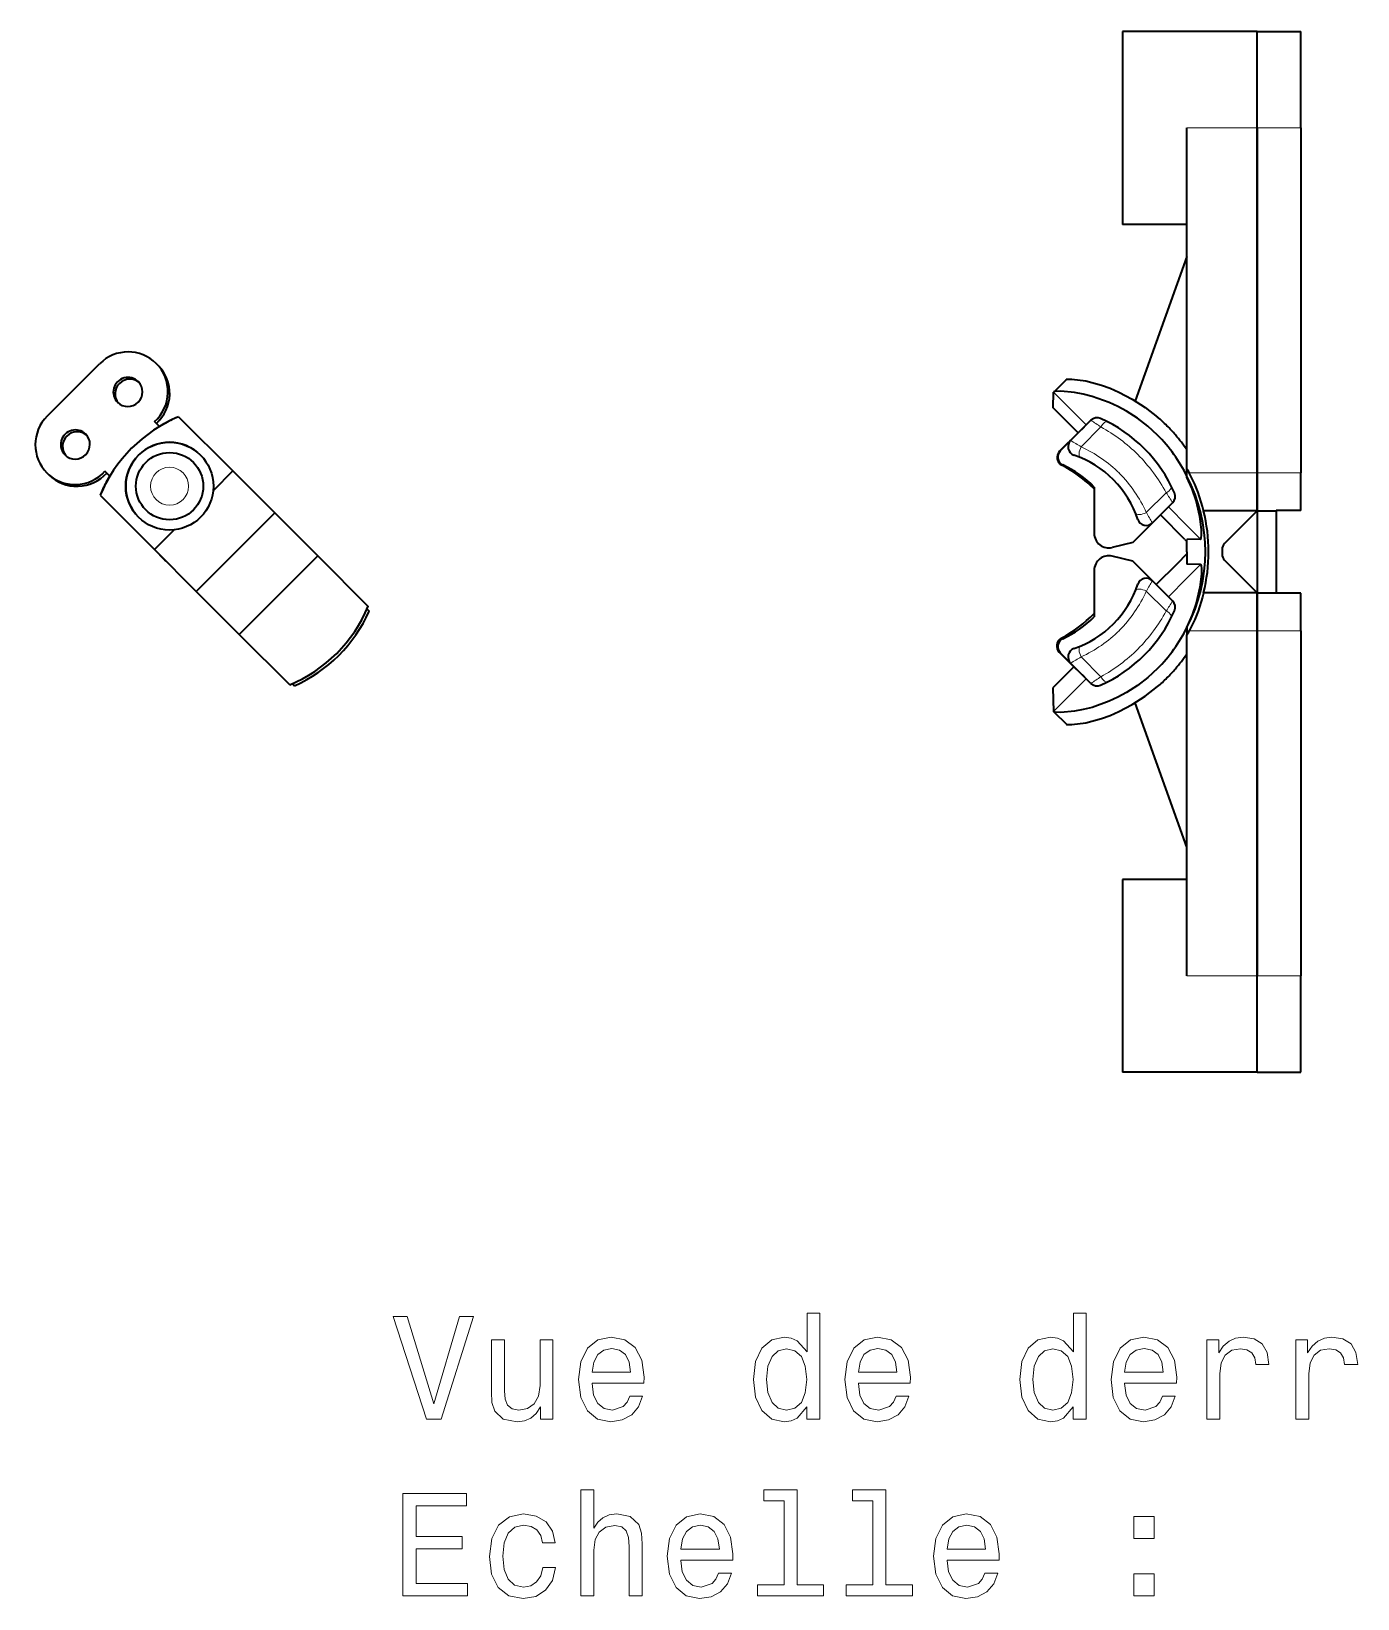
# Model space of a CAD drawing. Extents: x 386 to 1090, y 188 to 736.
# Drawn here: x 908 to 953.4, y 384.7 to 438.3 of the extents above; entities that cross this region are included whole.
import ezdxf

# ---------------------------------------------------------------- set-up
doc = ezdxf.new("R2010")
doc.units = 0

msp = doc.modelspace()

# ---------------------------------------------------------------- linework, layer by layer
at = {"color": 7, "lineweight": 35, "ltscale": 0.055}
for p, q in [((947.553, 438.3), (945.353, 438.3)), ((947.553, 438.3), (945.353, 438.3)), ((947.553, 431.7), (945.353, 431.7)), ((947.553, 409.3), (945.353, 409.3)), ((947.553, 409.3), (945.353, 409.3)), ((947.553, 402.7), (945.353, 402.7))]:
    msp.add_line(p, q, dxfattribs=at)
at = {"color": 7, "lineweight": 35, "ltscale": 0.164999}
for p, q in [((945.353, 438.3), (945.353, 431.7)), ((945.353, 409.3), (945.353, 402.7))]:
    msp.add_line(p, q, dxfattribs=at)
at = {"color": 7, "lineweight": 35, "ltscale": 0.060001}
for p, q in [((949.953, 438.3), (947.553, 438.3)), ((949.953, 402.7), (947.553, 402.7))]:
    msp.add_line(p, q, dxfattribs=at)
at = {"color": 7, "lineweight": 35, "ltscale": 0.0825}
for p, q in [((949.953, 435), (949.953, 438.3)), ((949.953, 435), (949.953, 438.3)), ((951.453, 435), (951.453, 438.3)), ((949.953, 402.7), (949.953, 406)), ((949.953, 402.7), (949.953, 406)), ((951.453, 402.7), (951.453, 406))]:
    msp.add_line(p, q, dxfattribs=at)
at = {"color": 7, "lineweight": 35, "ltscale": 0.0375}
for p, q in [((949.953, 438.3), (951.453, 438.3)), ((949.953, 402.7), (951.453, 402.7))]:
    msp.add_line(p, q, dxfattribs=at)
at = {"color": 7, "lineweight": 35, "ltscale": 0.291361}
for p, q in [((947.553, 423.346), (947.553, 435)), ((947.553, 406), (947.553, 417.654))]:
    msp.add_line(p, q, dxfattribs=at)
at = {"color": 7, "lineweight": 13, "ltscale": 0.060001}
for p, q in [((949.953, 435), (947.553, 435)), ((949.953, 406), (947.553, 406))]:
    msp.add_line(p, q, dxfattribs=at)
at = {"color": 7, "lineweight": 35, "ltscale": 0.295}
for p, q in [((949.953, 423.2), (949.953, 435)), ((949.953, 435), (949.953, 423.2)), ((951.453, 435), (951.453, 423.2)), ((949.953, 406), (949.953, 417.8)), ((949.953, 417.8), (949.953, 406)), ((951.453, 417.8), (951.453, 406))]:
    msp.add_line(p, q, dxfattribs=at)
at = {"color": 7, "lineweight": 13, "ltscale": 0.0375}
for p, q in [((949.953, 435), (951.453, 435)), ((949.953, 423.2), (951.453, 423.2)), ((949.953, 417.8), (951.453, 417.8)), ((949.953, 406), (951.453, 406))]:
    msp.add_line(p, q, dxfattribs=at)
at = {"color": 7, "lineweight": 35, "ltscale": 0.131071}
for p, q in [((947.553, 430.601), (945.785, 425.665)), ((947.553, 410.399), (945.785, 415.335))]:
    msp.add_line(p, q, dxfattribs=at)
at = {"color": 7, "lineweight": 35, "ltscale": 0.063499}
msp.add_line((908.57, 425.136), (910.366, 426.932), dxfattribs=at)
at = {"color": 7, "lineweight": 35, "ltscale": 0.002163}
for p, q in [((912.364, 426.878), (912.303, 426.939)), ((908.624, 423.138), (908.563, 423.199))]:
    msp.add_line(p, q, dxfattribs=at)
at = {"color": 7, "lineweight": 35, "ltscale": 0.015244}
for p, q in [((942.997, 425.966), (943.428, 426.397)), ((942.997, 415.034), (943.428, 414.603))]:
    msp.add_line(p, q, dxfattribs=at)
at = {"color": 7, "lineweight": 35, "ltscale": 0.013325}
msp.add_line((942.978, 425.427), (942.994, 425.96), dxfattribs=at)
at = {"color": 7, "lineweight": 35, "ltscale": 0.000152857}
for p, q in [((942.997, 425.966), (942.994, 425.96)), ((942.997, 415.034), (942.994, 415.04))]:
    msp.add_line(p, q, dxfattribs=at)
at = {"color": 7, "lineweight": 13, "ltscale": 0.039479}
for p, q in [((942.994, 425.96), (944.111, 424.844)), ((942.994, 415.04), (944.111, 416.156))]:
    msp.add_line(p, q, dxfattribs=at)
at = {"color": 7, "lineweight": 35, "ltscale": 0.065643}
for p, q in [((913.068, 425.121), (914.924, 423.265)), ((910.381, 422.434), (912.237, 420.578))]:
    msp.add_line(p, q, dxfattribs=at)
at = {"color": 7, "lineweight": 35, "ltscale": 0.030195}
msp.add_line((943.832, 424.573), (942.978, 425.427), dxfattribs=at)
at = {"color": 7, "lineweight": 35, "ltscale": 0.005852}
msp.add_line((912.411, 424.788), (912.246, 424.954), dxfattribs=at)
at = {"color": 7, "lineweight": 35, "ltscale": 0.002448}
msp.add_line((912.495, 424.838), (912.411, 424.788), dxfattribs=at)
at = {"color": 7, "lineweight": 35, "ltscale": 4.27859e-05}
msp.add_line((912.5, 424.841), (912.498, 424.84), dxfattribs=at)
at = {"color": 7, "lineweight": 35, "ltscale": 0.022398}
msp.add_line((943.199, 423.94), (943.832, 424.573), dxfattribs=at)
at = {"color": 7, "lineweight": 35, "ltscale": 0.024499}
for p, q in [((944.267, 424.999), (943.574, 424.307)), ((944.267, 416.001), (943.574, 416.693))]:
    msp.add_line(p, q, dxfattribs=at)
at = {"color": 7, "lineweight": 35, "ltscale": 0.007343}
msp.add_line((943.832, 424.573), (944.044, 424.777), dxfattribs=at)
at = {"color": 7, "lineweight": 13, "ltscale": 0.023932}
for p, q in [((944.61, 424.77), (943.933, 424.094)), ((944.61, 416.23), (943.933, 416.906))]:
    msp.add_line(p, q, dxfattribs=at)
at = {"color": 7, "lineweight": 35, "ltscale": 0.012436}
for p, q in [((943.574, 424.307), (943.222, 423.955)), ((943.574, 416.693), (943.222, 417.045))]:
    msp.add_line(p, q, dxfattribs=at)
at = {"color": 7, "lineweight": 13, "ltscale": 0.000692011}
msp.add_line((943.222, 423.955), (943.199, 423.94), dxfattribs=at)
at = {"color": 7, "lineweight": 13, "ltscale": 0.000867302}
msp.add_line((943.306, 423.471), (943.273, 423.461), dxfattribs=at)
at = {"color": 7, "lineweight": 35, "ltscale": 0.005853}
msp.add_line((910.714, 423.091), (910.548, 423.257), dxfattribs=at)
at = {"color": 7, "lineweight": 35, "ltscale": 0.002582}
msp.add_line((910.661, 423.002), (910.714, 423.091), dxfattribs=at)
at = {"color": 7, "lineweight": 35, "ltscale": 0.023876}
msp.add_line((914.924, 423.265), (914.249, 422.589), dxfattribs=at)
msp.add_line((914.924, 423.265), (914.249, 422.589), dxfattribs=at)
at = {"color": 7, "lineweight": 35, "ltscale": 0.050518}
msp.add_line((914.924, 423.265), (916.353, 421.836), dxfattribs=at)
at = {"color": 7, "lineweight": 35, "ltscale": 0.000545502}
for p, q in [((947.553, 423.324), (947.553, 423.346)), ((947.553, 417.676), (947.553, 417.654))]:
    msp.add_line(p, q, dxfattribs=at)
at = {"color": 7, "lineweight": 35, "ltscale": 0.005898}
for p, q in [((947.553, 423.088), (947.553, 423.324)), ((947.553, 417.912), (947.553, 417.676))]:
    msp.add_line(p, q, dxfattribs=at)
at = {"color": 7, "lineweight": 35, "ltscale": 0.000724792}
for p, q in [((947.553, 423.059), (947.553, 423.088)), ((947.553, 417.941), (947.553, 417.912))]:
    msp.add_line(p, q, dxfattribs=at)
at = {"color": 7, "lineweight": 13, "ltscale": 0.057999}
for p, q in [((949.953, 423.2), (947.633, 423.2)), ((949.953, 417.8), (947.633, 417.8))]:
    msp.add_line(p, q, dxfattribs=at)
at = {"color": 7, "lineweight": 35, "ltscale": 0.0325}
for p, q in [((949.953, 423.2), (949.953, 421.9)), ((949.953, 421.9), (949.953, 423.2)), ((949.953, 419.1), (949.953, 417.8)), ((949.953, 417.8), (949.953, 419.1))]:
    msp.add_line(p, q, dxfattribs=at)
at = {"color": 7, "lineweight": 35, "ltscale": 0.032114}
for p, q in [((951.453, 421.915), (951.453, 423.2)), ((951.453, 417.8), (951.453, 419.085))]:
    msp.add_line(p, q, dxfattribs=at)
at = {"color": 7, "lineweight": 35, "ltscale": 0.065644}
msp.add_line((910.381, 422.434), (912.237, 420.578), dxfattribs=at)
at = {"color": 7, "lineweight": 35, "ltscale": 0.039579}
for p, q in [((944.382, 422.717), (944.382, 421.134)), ((944.382, 419.866), (944.382, 418.283))]:
    msp.add_line(p, q, dxfattribs=at)
at = {"color": 7, "lineweight": 13, "ltscale": 0.02401}
for p, q in [((946.843, 422.521), (946.164, 421.842)), ((946.843, 418.479), (946.164, 419.158))]:
    msp.add_line(p, q, dxfattribs=at)
at = {"color": 7, "lineweight": 35, "ltscale": 0.095}
for p, q in [((913.666, 419.149), (916.353, 421.836)), ((915.143, 417.672), (917.83, 420.359))]:
    msp.add_line(p, q, dxfattribs=at)
at = {"color": 7, "lineweight": 35, "ltscale": 0.052232}
for p, q in [((916.353, 421.836), (917.83, 420.359)), ((913.666, 419.149), (915.143, 417.672))]:
    msp.add_line(p, q, dxfattribs=at)
at = {"color": 7, "lineweight": 35, "ltscale": 0.024581}
for p, q in [((947.066, 422.184), (946.37, 421.489)), ((947.066, 418.816), (946.37, 419.511))]:
    msp.add_line(p, q, dxfattribs=at)
at = {"color": 7, "lineweight": 13, "ltscale": 0.022455}
for p, q in [((946.918, 422.036), (947.553, 421.401)), ((946.918, 418.964), (947.553, 419.599))]:
    msp.add_line(p, q, dxfattribs=at)
at = {"color": 7, "lineweight": 35, "ltscale": 0.045776}
for p, q in [((949.953, 421.9), (948.122, 421.9)), ((949.953, 419.1), (948.122, 419.1))]:
    msp.add_line(p, q, dxfattribs=at)
at = {"color": 7, "lineweight": 35, "ltscale": 0.039321}
for p, q in [((949.953, 421.9), (948.841, 420.788)), ((949.953, 419.1), (948.841, 420.212))]:
    msp.add_line(p, q, dxfattribs=at)
at = {"color": 7, "lineweight": 35, "ltscale": 0.07}
for p, q in [((949.953, 421.9), (949.953, 419.1)), ((950.603, 421.9), (950.603, 419.1))]:
    msp.add_line(p, q, dxfattribs=at)
at = {"color": 7, "lineweight": 35, "ltscale": 0.016249}
for p, q in [((949.953, 421.9), (950.603, 421.9)), ((949.953, 419.1), (950.603, 419.1))]:
    msp.add_line(p, q, dxfattribs=at)
at = {"color": 7, "lineweight": 35, "ltscale": 0.00038681}
for p, q in [((950.603, 421.9), (950.603, 421.915)), ((950.603, 419.085), (950.603, 419.1))]:
    msp.add_line(p, q, dxfattribs=at)
at = {"color": 7, "lineweight": 35, "ltscale": 0.021251}
for p, q in [((951.453, 421.915), (950.603, 421.915)), ((951.453, 419.085), (950.603, 419.085))]:
    msp.add_line(p, q, dxfattribs=at)
at = {"color": 7, "lineweight": 35, "ltscale": 0.023791}
for p, q in [((946.37, 421.489), (945.697, 420.816)), ((946.37, 419.511), (945.697, 420.184))]:
    msp.add_line(p, q, dxfattribs=at)
at = {"color": 7, "lineweight": 35, "ltscale": 0.029591}
msp.add_line((947.481, 420.925), (946.644, 421.762), dxfattribs=at)
at = {"color": 7, "lineweight": 13, "ltscale": 0.016551}
for p, q in [((947.553, 421.401), (948.021, 420.933)), ((947.553, 419.599), (948.021, 420.067))]:
    msp.add_line(p, q, dxfattribs=at)
at = {"color": 7, "lineweight": 35, "ltscale": 0.023875}
msp.add_line((912.913, 421.253), (912.237, 420.578), dxfattribs=at)
msp.add_line((912.913, 421.253), (912.237, 420.578), dxfattribs=at)
at = {"color": 7, "lineweight": 35, "ltscale": 0.017977}
for p, q in [((945.697, 420.816), (944.998, 420.648)), ((945.697, 420.184), (944.998, 420.352))]:
    msp.add_line(p, q, dxfattribs=at)
at = {"color": 7, "lineweight": 35, "ltscale": 0.002566}
msp.add_line((947.481, 420.925), (947.553, 420.852), dxfattribs=at)
at = {"color": 7, "lineweight": 35, "ltscale": 0.011709}
for p, q in [((948.021, 420.933), (947.553, 420.919)), ((948.021, 420.067), (947.553, 420.081))]:
    msp.add_line(p, q, dxfattribs=at)
at = {"color": 7, "lineweight": 35, "ltscale": 0.010483}
for q in [(947.553, 420.919), (947.553, 420.081)]:
    msp.add_line((947.553, 420.5), q, dxfattribs=at)
at = {"color": 7, "lineweight": 35, "ltscale": 0.012678}
msp.add_line((912.596, 420.219), (912.237, 420.578), dxfattribs=at)
at = {"color": 7, "lineweight": 35, "ltscale": 0.050517}
msp.add_line((912.237, 420.578), (913.666, 419.149), dxfattribs=at)
at = {"color": 7, "lineweight": 35, "ltscale": 0.001464}
msp.add_line((912.637, 420.178), (912.596, 420.219), dxfattribs=at)
at = {"color": 7, "lineweight": 35, "ltscale": 0.060894}
for p, q in [((917.83, 420.359), (919.553, 418.636)), ((915.143, 417.672), (916.866, 415.949))]:
    msp.add_line(p, q, dxfattribs=at)
at = {"color": 7, "lineweight": 35, "ltscale": 0.012407}
msp.add_line((947.553, 420.434), (947.202, 420.083), dxfattribs=at)
at = {"color": 7, "lineweight": 35, "ltscale": 0.003787}
msp.add_line((948.753, 420.576), (948.753, 420.424), dxfattribs=at)
at = {"color": 7, "lineweight": 35, "ltscale": 0.024815}
msp.add_line((947.202, 420.083), (946.5, 419.381), dxfattribs=at)
at = {"color": 7, "lineweight": 35, "ltscale": 0.0025}
msp.add_line((919.51, 418.537), (919.581, 418.467), dxfattribs=at)
at = {"color": 7, "lineweight": 13, "ltscale": 0.0014}
msp.add_line((943.306, 417.529), (943.253, 417.544), dxfattribs=at)
at = {"color": 7, "lineweight": 13, "ltscale": 0.001112}
msp.add_line((943.222, 417.045), (943.184, 417.069), dxfattribs=at)
at = {"color": 7, "lineweight": 35, "ltscale": 0.0181}
msp.add_line((943.184, 417.069), (943.696, 416.557), dxfattribs=at)
at = {"color": 7, "lineweight": 35, "ltscale": 0.025315}
msp.add_line((943.686, 416.567), (942.97, 415.851), dxfattribs=at)
at = {"color": 7, "lineweight": 35, "ltscale": 0.012051}
msp.add_line((943.696, 416.557), (944.044, 416.223), dxfattribs=at)
at = {"color": 7, "lineweight": 35, "ltscale": 0.002499}
msp.add_line((916.965, 415.992), (917.035, 415.921), dxfattribs=at)
at = {"color": 7, "lineweight": 35, "ltscale": 0.020289}
msp.add_line((942.97, 415.851), (942.994, 415.04), dxfattribs=at)
at = {"color": 7, "lineweight": 35}
for points in [[(943.428, 426.397), (943.434, 426.401), (943.459, 426.408), (943.621, 426.41), (944.091, 426.344), (944.629, 426.201), (944.924, 426.094), (945.227, 425.964), (945.683, 425.726), (946.128, 425.439), (946.551, 425.107)], [(946.547, 424.493), (946.214, 424.799), (945.858, 425.074), (945.482, 425.315), (945.191, 425.473), (944.897, 425.61), (944.314, 425.818), (943.999, 425.897), (943.707, 425.951), (943.243, 425.991), (943.035, 425.98), (943.005, 425.971), (942.997, 425.966)], [(948.021, 420.933), (948.024, 420.934), (948.028, 420.938), (948.032, 420.945), (948.04, 420.971), (948.05, 421.081), (948.048, 421.256), (947.997, 421.705), (947.868, 422.256), (947.731, 422.656), (947.553, 423.059)], [(948.122, 421.9), (948.122, 421.902), (948.119, 421.918), (948.087, 422.051), (947.937, 422.524), (947.822, 422.809), (947.633, 423.2)], [(948.021, 420.067), (948.024, 420.066), (948.028, 420.062), (948.032, 420.055), (948.04, 420.029), (948.05, 419.919), (948.048, 419.744), (947.997, 419.295), (947.868, 418.744), (947.731, 418.344), (947.553, 417.941)], [(948.122, 419.1), (948.122, 419.098), (948.119, 419.082), (948.087, 418.949), (947.937, 418.476), (947.822, 418.191), (947.633, 417.8)], [(946.547, 416.507), (946.214, 416.201), (945.858, 415.926), (945.482, 415.685), (945.191, 415.527), (944.897, 415.39), (944.314, 415.182), (943.999, 415.103), (943.707, 415.049), (943.243, 415.009), (943.035, 415.02), (943.005, 415.029), (942.997, 415.034)], [(943.428, 414.603), (943.434, 414.599), (943.459, 414.592), (943.621, 414.59), (944.091, 414.656), (944.629, 414.799), (944.924, 414.906), (945.227, 415.036), (945.683, 415.274), (946.128, 415.561), (946.551, 415.893)]]:
    msp.add_lwpolyline(points, dxfattribs=at)
at = {"color": 7, "lineweight": 13}
for points in [[(922.668, 394.348), (921.791, 391.368), (920.888, 394.348), (920.409, 394.348), (921.539, 390.843), (922.043, 390.843), (923.147, 394.348)], [(934.555, 391.262), (934.555, 390.843), (934.999, 390.843), (934.999, 394.464), (934.56, 394.464), (934.56, 393.138), (934.222, 393.521), (934.016, 393.612), (933.779, 393.647), (933.35, 393.547), (933.017, 393.264), (932.8, 392.81), (932.724, 392.2), (932.8, 391.59), (933.017, 391.131), (933.35, 390.843), (933.779, 390.748), (934.016, 390.783), (934.227, 390.874)], [(943.663, 391.262), (943.663, 390.843), (944.107, 390.843), (944.107, 394.464), (943.668, 394.464), (943.668, 393.138), (943.33, 393.521), (943.124, 393.612), (942.887, 393.647), (942.458, 393.547), (942.125, 393.264), (941.908, 392.81), (941.833, 392.2), (941.908, 391.59), (942.125, 391.131), (942.458, 390.843), (942.887, 390.748), (943.124, 390.783), (943.335, 390.874)], [(925.871, 393.552), (925.427, 393.552), (925.427, 391.988), (925.377, 391.625), (925.23, 391.363), (925.003, 391.201), (924.706, 391.151), (924.469, 391.191), (924.317, 391.312), (924.232, 391.519), (924.212, 391.812), (924.212, 393.552), (923.768, 393.552), (923.768, 391.771), (923.783, 391.413), (923.879, 391.116), (924.171, 390.843), (924.64, 390.748), (924.892, 390.783), (925.109, 390.874), (925.296, 391.03), (925.447, 391.257), (925.447, 390.843), (925.871, 390.843)], [(927.207, 392.069), (928.982, 392.069), (928.987, 392.276), (928.907, 392.856), (928.685, 393.289), (928.332, 393.552), (927.863, 393.647), (927.404, 393.547), (927.051, 393.264), (926.824, 392.805), (926.743, 392.2), (926.819, 391.58), (927.046, 391.126), (927.394, 390.843), (927.848, 390.748), (928.241, 390.813), (928.564, 390.985), (928.801, 391.257), (928.937, 391.62), (928.498, 391.62), (928.407, 391.418), (928.276, 391.267), (927.903, 391.146), (927.616, 391.201), (927.399, 391.378), (927.258, 391.665), (927.207, 392.054)], [(936.315, 392.069), (938.091, 392.069), (938.096, 392.276), (938.015, 392.856), (937.793, 393.289), (937.44, 393.552), (936.971, 393.647), (936.512, 393.547), (936.159, 393.264), (935.932, 392.805), (935.851, 392.2), (935.927, 391.58), (936.154, 391.126), (936.502, 390.843), (936.956, 390.748), (937.349, 390.813), (937.672, 390.985), (937.909, 391.257), (938.045, 391.62), (937.606, 391.62), (937.516, 391.418), (937.384, 391.267), (937.011, 391.146), (936.724, 391.201), (936.507, 391.378), (936.366, 391.665), (936.315, 392.054)], [(945.423, 392.069), (947.199, 392.069), (947.204, 392.276), (947.123, 392.856), (946.901, 393.289), (946.548, 393.552), (946.079, 393.647), (945.62, 393.547), (945.267, 393.264), (945.04, 392.805), (944.959, 392.2), (945.035, 391.58), (945.262, 391.126), (945.61, 390.843), (946.064, 390.748), (946.457, 390.813), (946.78, 390.985), (947.017, 391.257), (947.153, 391.62), (946.714, 391.62), (946.624, 391.418), (946.492, 391.267), (946.119, 391.146), (945.832, 391.201), (945.615, 391.378), (945.474, 391.665), (945.423, 392.054)], [(948.237, 390.843), (948.681, 390.843), (948.681, 392.392), (948.727, 392.765), (948.863, 393.032), (949.085, 393.194), (949.382, 393.249), (949.604, 393.214), (949.771, 393.113), (949.871, 392.941), (949.907, 392.709), (950.356, 392.709), (950.295, 393.118), (950.129, 393.41), (949.851, 393.587), (949.473, 393.647), (949.216, 393.607), (948.994, 393.506), (948.797, 393.335), (948.641, 393.103), (948.641, 393.552), (948.237, 393.552)], [(951.273, 390.843), (951.717, 390.843), (951.717, 392.392), (951.763, 392.765), (951.899, 393.032), (952.121, 393.194), (952.418, 393.249), (952.64, 393.214), (952.807, 393.113), (952.907, 392.941), (952.943, 392.709), (953.392, 392.709), (953.331, 393.118), (953.165, 393.41), (952.887, 393.587), (952.509, 393.647), (952.252, 393.607), (952.03, 393.506), (951.833, 393.335), (951.677, 393.103), (951.677, 393.552), (951.273, 393.552)], [(927.207, 392.442), (927.263, 392.79), (927.399, 393.047), (927.606, 393.204), (927.878, 393.259), (928.145, 393.204), (928.352, 393.047), (928.478, 392.79), (928.523, 392.442)], [(933.854, 393.249), (934.147, 393.178), (934.369, 392.982), (934.5, 392.654), (934.55, 392.2), (934.5, 391.741), (934.369, 391.413), (934.147, 391.212), (933.854, 391.146), (933.577, 391.212), (933.365, 391.413), (933.224, 391.746), (933.178, 392.2), (933.224, 392.649), (933.365, 392.977), (933.577, 393.178)], [(936.315, 392.442), (936.371, 392.79), (936.507, 393.047), (936.714, 393.204), (936.986, 393.259), (937.253, 393.204), (937.46, 393.047), (937.586, 392.79), (937.632, 392.442)], [(942.962, 393.249), (943.255, 393.178), (943.477, 392.982), (943.608, 392.654), (943.658, 392.2), (943.608, 391.741), (943.477, 391.413), (943.255, 391.212), (942.962, 391.146), (942.685, 391.212), (942.473, 391.413), (942.332, 391.746), (942.286, 392.2), (942.332, 392.649), (942.473, 392.977), (942.685, 393.178)], [(945.423, 392.442), (945.479, 392.79), (945.615, 393.047), (945.822, 393.204), (946.094, 393.259), (946.361, 393.204), (946.568, 393.047), (946.694, 392.79), (946.74, 392.442)], [(920.732, 384.797), (922.951, 384.797), (922.951, 385.22), (921.196, 385.22), (921.196, 386.405), (922.759, 386.405), (922.759, 386.824), (921.196, 386.824), (921.196, 387.873), (922.91, 387.873), (922.91, 388.297), (920.732, 388.297)], [(926.819, 384.797), (927.263, 384.797), (927.263, 386.36), (927.308, 386.718), (927.454, 386.98), (927.681, 387.142), (927.984, 387.202), (928.226, 387.152), (928.377, 387.016), (928.453, 386.789), (928.478, 386.486), (928.478, 384.797), (928.922, 384.797), (928.922, 386.577), (928.902, 386.935), (928.811, 387.232), (928.513, 387.505), (928.049, 387.601), (927.797, 387.565), (927.58, 387.469), (927.399, 387.318), (927.263, 387.111), (927.263, 388.418), (926.819, 388.418)], [(933.773, 388.044), (933.773, 385.17), (932.861, 385.17), (932.861, 384.797), (935.125, 384.797), (935.125, 385.17), (934.217, 385.17), (934.217, 388.418), (933.078, 388.418), (933.078, 388.044)], [(936.81, 388.044), (936.81, 385.17), (935.897, 385.17), (935.897, 384.797), (938.161, 384.797), (938.161, 385.17), (937.253, 385.17), (937.253, 388.418), (936.114, 388.418), (936.114, 388.044)], [(925.508, 386.607), (925.946, 386.607), (925.856, 387.011), (925.639, 387.328), (925.301, 387.525), (924.862, 387.601), (924.378, 387.5), (924.01, 387.217), (923.778, 386.758), (923.697, 386.143), (923.773, 385.533), (924, 385.079), (924.358, 384.797), (924.847, 384.701), (925.281, 384.776), (925.619, 384.988), (925.851, 385.321), (925.951, 385.765), (925.528, 385.765), (925.452, 385.482), (925.311, 385.271), (925.109, 385.139), (924.862, 385.099), (924.554, 385.165), (924.333, 385.366), (924.196, 385.694), (924.151, 386.158), (924.196, 386.612), (924.338, 386.94), (924.565, 387.142), (924.862, 387.212), (925.124, 387.167), (925.321, 387.051), (925.452, 386.859)], [(930.243, 386.022), (932.018, 386.022), (932.023, 386.229), (931.943, 386.809), (931.721, 387.242), (931.368, 387.505), (930.899, 387.601), (930.44, 387.5), (930.087, 387.217), (929.86, 386.758), (929.779, 386.153), (929.855, 385.533), (930.082, 385.079), (930.43, 384.797), (930.884, 384.701), (931.277, 384.766), (931.6, 384.938), (931.837, 385.21), (931.973, 385.573), (931.534, 385.573), (931.444, 385.371), (931.312, 385.22), (930.939, 385.099), (930.652, 385.155), (930.435, 385.331), (930.294, 385.619), (930.243, 386.007)], [(939.351, 386.022), (941.127, 386.022), (941.132, 386.229), (941.051, 386.809), (940.829, 387.242), (940.476, 387.505), (940.007, 387.601), (939.548, 387.5), (939.195, 387.217), (938.968, 386.758), (938.887, 386.153), (938.963, 385.533), (939.19, 385.079), (939.538, 384.797), (939.992, 384.701), (940.385, 384.766), (940.708, 384.938), (940.945, 385.21), (941.081, 385.573), (940.642, 385.573), (940.552, 385.371), (940.42, 385.22), (940.047, 385.099), (939.76, 385.155), (939.543, 385.331), (939.402, 385.619), (939.351, 386.007)], [(930.243, 386.395), (930.299, 386.743), (930.435, 387), (930.642, 387.157), (930.914, 387.212), (931.181, 387.157), (931.388, 387), (931.514, 386.743), (931.56, 386.395)], [(939.351, 386.395), (939.407, 386.743), (939.543, 387), (939.75, 387.157), (940.022, 387.212), (940.289, 387.157), (940.496, 387), (940.622, 386.743), (940.668, 386.395)], [(945.731, 386.753), (946.427, 386.753), (946.427, 387.505), (945.731, 387.505)], [(945.731, 384.797), (946.427, 384.797), (946.427, 385.548), (945.731, 385.548)]]:
    msp.add_lwpolyline(points, close=True, dxfattribs=at)
at = {"color": 7, "lineweight": 35}
for radius in [1.5, 1.15]:
    msp.add_circle((912.757, 422.745), radius, dxfattribs=at)
at = {"color": 7, "lineweight": 13}
msp.add_circle((912.757, 422.745), 0.65, dxfattribs=at)
at = {"color": 7, "lineweight": 35}
for centre, radius, start, end in [((915.002, 420.5), 5.01, 112.7133, 157.2867), ((915.002, 420.5), 5.01, 112.7133, 157.2867), ((914.99, 420.522), 4.985, 113.9239, 119.9705), ((944.479, 424.787), 0.3, 65.8125, 134.9963), ((942.553, 420.5), 5, 23.7948, 65.8125), ((942.587, 420.533), 6.053, 44.9999, 49.0864), ((942.587, 420.533), 6.053, 40.9136, 45.0001), ((912.757, 422.745), 1.5, 45, 225), ((943.786, 424.094), 0.3, 134.9963, 251.0709), ((942.828, 420.773), 5.26, 26.0623, 45.0133), ((942.766, 420.709), 5.802, 34.4036, 40.7619), ((943.411, 423.728), 0.3, 135.0074, 242.7022), ((943.434, 423.743), 0.3, 134.9515, 244.8753), ((941.229, 419.497), 4.46, 45.0185, 62.719), ((941.687, 420.018), 3.814, 45.0514, 64.8738), ((942.553, 420.5), 3.5, 18.4243, 71.0709), ((914.98, 420.512), 4.985, 150.0295, 156.0761), ((942.553, 420.5), 5.753, 27.9901, 29.6447), ((942.553, 420.5), 5.63, 332.6355, 27.3645), ((946.854, 422.396), 0.3, 315, 23.7948), ((942.553, 420.5), 5.742, 345.8887, 14.1113), ((946.158, 421.701), 0.3, 198.4243, 315), ((944.882, 421.134), 0.5, 180, 283.5), ((949.053, 420.576), 0.3, 135, 180), ((944.882, 419.866), 0.5, 76.5, 180), ((949.053, 420.424), 0.3, 180, 225), ((942.553, 420.5), 3.5, 288.9291, 341.5757), ((946.158, 419.299), 0.3, 45, 161.5757), ((914.931, 420.571), 5.01, 292.7133, 337.2867), ((946.854, 418.604), 0.3, 336.2052, 45), ((915.002, 420.5), 5.01, 293.9439, 336.0561), ((940.867, 421.908), 4.973, 298.6656, 314.9664), ((941.687, 420.982), 3.814, 295.1262, 314.9486), ((942.553, 420.5), 5, 294.1875, 336.2052), ((943.397, 417.281), 0.3, 118.6715, 224.9919), ((942.828, 420.227), 5.26, 314.9867, 333.9377), ((942.553, 420.5), 5.753, 330.3553, 332.0099), ((943.434, 417.257), 0.3, 115.1247, 225.0485), ((943.786, 416.906), 0.3, 108.9291, 225.0037), ((942.766, 420.291), 5.802, 319.2381, 325.5964), ((942.587, 420.467), 6.053, 314.9999, 319.0864), ((944.479, 416.213), 0.3, 225.0037, 294.1875), ((942.587, 420.467), 6.053, 310.9136, 315.0001)]:
    msp.add_arc(centre, radius, start, end, dxfattribs=at)
at = {"color": 7, "lineweight": 13}
for centre, radius, start, end in [((937.322, 414.205), 12.835, 55.4016, 57.2457), ((941.904, 419.829), 5.634, 45.1614, 61.2936), ((938.804, 415.84), 9.718, 58.1393, 60.6047), ((942.042, 419.968), 4.538, 45.1804, 65.3647), ((941.872, 419.843), 5.646, 28.3101, 44.8295), ((942.015, 419.983), 4.546, 24.1276, 44.81), ((936.308, 415.33), 12.755, 32.5051, 34.3173), ((937.951, 416.81), 9.632, 29.0594, 31.4903), ((942.015, 421.017), 4.546, 315.19, 335.8724), ((937.951, 424.19), 9.632, 328.5097, 330.9406), ((936.308, 425.67), 12.755, 325.6827, 327.4949), ((940.868, 421.907), 4.972, 298.6641, 314.9695), ((941.872, 421.157), 5.646, 315.1705, 331.6899), ((942.042, 421.032), 4.538, 294.6353, 314.8196), ((941.904, 421.171), 5.634, 298.7064, 314.8386), ((938.804, 425.16), 9.718, 299.3953, 301.8607), ((937.322, 426.795), 12.835, 302.7543, 304.5984)]:
    msp.add_arc(centre, radius, start, end, dxfattribs=at)
at = {"color": 7, "lineweight": 35}
for centre, major_axis, start_param, end_param in [((911.331, 425.967), (0.972, 0.972), 0.00011, 1.570796), ((911.331, 425.967), (0.972, 0.972), 4.661458, 6.283295), ((911.392, 425.906), (0.972, 0.972), 4.661458, 6.283295), ((911.331, 425.967), (0.354, 0.354), 6.283185, 9.424778), ((911.392, 425.906), (0.354, 0.354), 0.087244, 3.054348), ((911.331, 425.967), (0.354, 0.354), 3.141593, 6.283185), ((909.535, 424.171), (0.972, 0.972), 1.570796, 3.141483), ((909.535, 424.171), (0.354, 0.354), 6.283185, 9.424778), ((909.596, 424.11), (0.354, 0.354), 0.087244, 3.054348), ((909.535, 424.171), (0.354, 0.354), 3.141593, 6.283185), ((909.535, 424.171), (0.972, 0.972), 3.141483, 4.76332), ((909.596, 424.11), (0.972, 0.972), 3.141483, 4.76332)]:
    msp.add_ellipse(centre, major_axis=major_axis, ratio=0.992756, start_param=start_param, end_param=end_param, dxfattribs=at)
at = {"color": 7, "lineweight": 13}
for centre, major_axis, ratio, start_param, end_param in [((944.7, 424.681), (-0.137, -0.267), 0.404517, 3.141593, 4.583066), ((944.023, 424.004), (-0.116, -0.277), 0.395084, 4.552179, 6.283185), ((946.751, 422.613), (0.268, 0.135), 0.417345, 4.849386, 6.283185), ((946.072, 421.934), (0.278, 0.113), 0.407158, 3.141593, 4.882118), ((946.072, 419.066), (0.278, -0.113), 0.407158, 1.401067, 3.141592), ((946.751, 418.387), (0.268, -0.135), 0.417345, 0, 1.433799), ((944.023, 416.996), (0.116, -0.277), 0.395084, 3.141593, 4.872599), ((944.7, 416.319), (0.137, -0.267), 0.404517, 4.841712, 6.283185)]:
    msp.add_ellipse(centre, major_axis=major_axis, ratio=ratio, start_param=start_param, end_param=end_param, dxfattribs=at)

doc.saveas('drawing.dxf')
